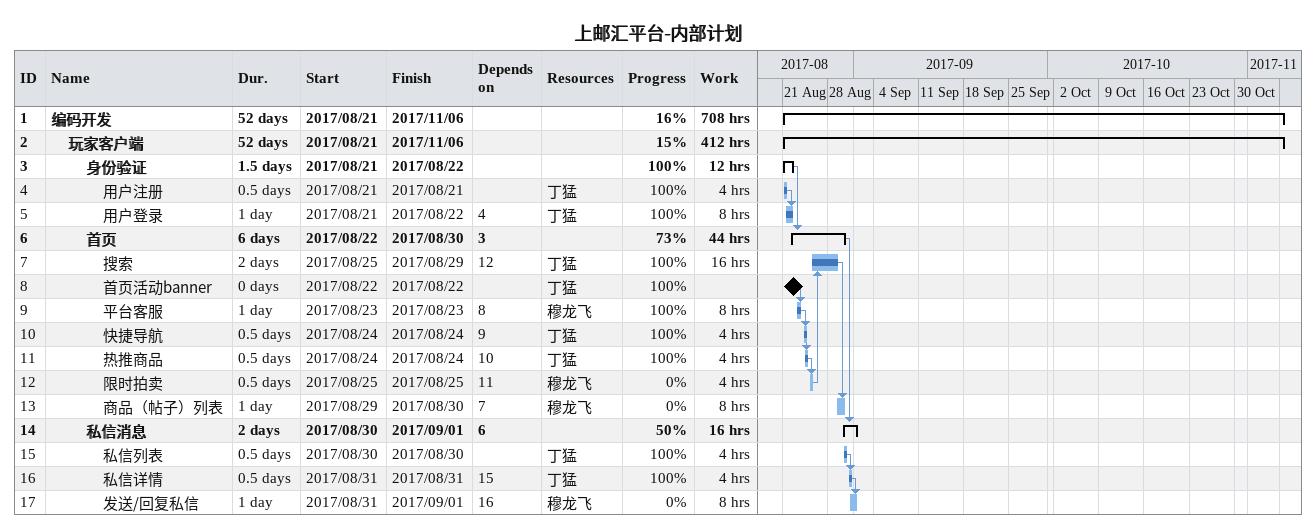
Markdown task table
上邮汇平台-内部计划

| ID | Level | Task | Duration | Start | Finish | Predecessors | Resources | % complete | Work (h) |
|---|---|---|---|---|---|---|---|---|---|
| 1 | 1 | **编码开发** | 52d | 2017-08-21 | 2017-11-06 |  |  | 16 | 708 |
| 2 | 2 | **玩家客户端** | 52d | 2017-08-21 | 2017-11-06 |  |  | 15 | 412 |
| 3 | 3 | **身份验证** | 1.5d | 2017-08-21 | 2017-08-22 |  |  | 100 | 12 |
| 4 | 4 | 用户注册 | 0.5d | 2017-08-21 | 2017-08-21 |  | 丁猛 | 100 | 4 |
| 5 | 4 | 用户登录 | 1d | 2017-08-21 | 2017-08-22 | 4 | 丁猛 | 100 | 8 |
| 6 | 3 | **首页** | 6d | 2017-08-22 | 2017-08-30 | 3 |  | 73 | 44 |
| 7 | 4 | 搜索 | 2d | 2017-08-25 | 2017-08-29 | 12 | 丁猛 | 100 | 16 |
| 8 | 4 | 首页活动banner | 0d | 2017-08-22 | 2017-08-22 |  | 丁猛 | 100 |  |
| 9 | 4 | 平台客服 | 1d | 2017-08-23 | 2017-08-23 | 8 | 穆龙飞 | 100 | 8 |
| 10 | 4 | 快捷导航 | 0.5d | 2017-08-24 | 2017-08-24 | 9 | 丁猛 | 100 | 4 |
| 11 | 4 | 热推商品 | 0.5d | 2017-08-24 | 2017-08-24 | 10 | 丁猛 | 100 | 4 |
| 12 | 4 | 限时拍卖 | 0.5d | 2017-08-25 | 2017-08-25 | 11 | 穆龙飞 | 0 | 4 |
| 13 | 4 | 商品（帖子）列表 | 1d | 2017-08-29 | 2017-08-30 | 7 | 穆龙飞 | 0 | 8 |
| 14 | 3 | **私信消息** | 2d | 2017-08-30 | 2017-09-01 | 6 |  | 50 | 16 |
| 15 | 4 | 私信列表 | 0.5d | 2017-08-30 | 2017-08-30 |  | 丁猛 | 100 | 4 |
| 16 | 4 | 私信详情 | 0.5d | 2017-08-31 | 2017-08-31 | 15 | 丁猛 | 100 | 4 |
| 17 | 4 | 发送/回复私信 | 1d | 2017-08-31 | 2017-09-01 | 16 | 穆龙飞 | 0 | 8 |
